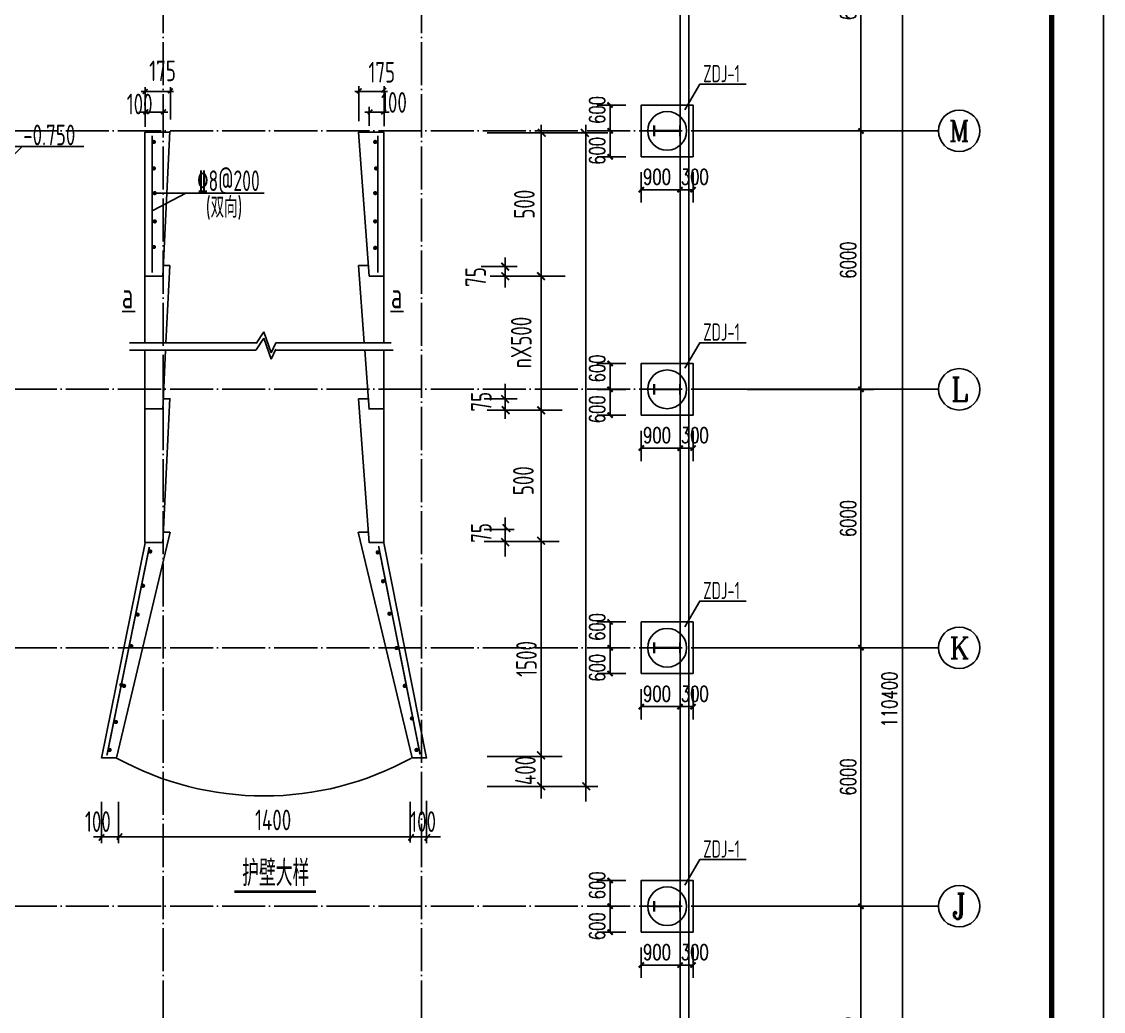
# Model space of a CAD drawing. Extents: x 14207793 to 14719554, y -1675802 to -1228715.
# Drawn here: x 14233080 to 14258193, y -1393655 to -1370679 of the extents above; entities that cross this region are included whole.
import ezdxf
from ezdxf.enums import TextEntityAlignment as Align

# ---------------------------------------------------------------- set-up
doc = ezdxf.new("R2010")
doc.units = 0
doc.header["$LTSCALE"] = 500
doc.header["$MEASUREMENT"] = 0
doc.linetypes.add('DOTE', pattern=[2.42, 2, -0.2, 0.02, -0.2])
doc.layers.get('0').update_dxf_attribs({"linetype": 'CONTINUOUS'})
doc.layers.get('DEFPOINTS').update_dxf_attribs({"color": 140, "linetype": 'CONTINUOUS'})
for name, color, linetype in [('AXIS', 3, 'CONTINUOUS'), ('AXIS_TEXT', 7, 'CONTINUOUS'), ('DIM1', 3, 'CONTINUOUS'), ('DOTE', 8, 'DOTE'), ('PUB_TEXT', 6, 'CONTINUOUS'), ('PUB_TITLE', 4, 'CONTINUOUS'), ('SYMB', 7, 'CONTINUOUS'), ('TEXT', 7, 'CONTINUOUS'), ('WALL', 3, 'CONTINUOUS'), ('WM', 5, 'CONTINUOUS'), ('水平标注', 2, 'CONTINUOUS')]:
    doc.layers.add(name, color=color, linetype=linetype)
doc.styles.add('_TCH_AXIS', font='COMPLEX', dxfattribs={"bigfont": 'GBCBIG'})
doc.styles.add('_TCH_DIM_T3', font='SIMPLEX', dxfattribs={"width": 0.705882, "bigfont": 'GBCBIG'})
doc.styles.add('COMPLEX', font='COMPLEX')
doc.styles.add('TSSD_Norm', font='tssdeng.shx', dxfattribs={"width": 0.7, "bigfont": 'hztxt.shx'})
doc.styles.add('TSSD_REIN', font='Tssdeng.shx', dxfattribs={"width": 0.65, "bigfont": 'hztxt.shx'})
doc.dimstyles.new('_TCH_ARCH&&120', dxfattribs={"dimtxt": 357, "dimasz": 120, "dimexe": 300, "dimexo": 360, "dimgap": 120, "dimtad": 1, "dimdec": 0, "dimzin": 0, "dimdsep": 46, "dimtxsty": '_TCH_DIM_T3', "dimblk": 'ARCHTICK', "dimcen": 0.09, "dimclrt": 7, "dimazin": 2, "dimtfac": 1, "dimtdec": 0, "dimtix": 1, "dimtmove": 2, "dimatfit": 3, "dimfxl": 0, "dimtolj": 1, "dimtzin": 0, "dimarcsym": 0})

# ---------------------------------------------------------------- blocks, each defined once
blk = doc.blocks.new('_ArchTick')
at = {"color": 0, "linetype": 'ByBlock', "const_width": 0.4}
blk.add_lwpolyline([(-0.5, -0.5), (0.5, 0.5)], dxfattribs=at)
blk = doc.blocks.new('*D89')
at = {"layer": 'AXIS', "color": 0, "lineweight": -2}
for p, q in [((14249926, -1391215), (14252866, -1391215)), ((14252566, -1397215), (14252566, -1391215)), ((14249926, -1397215), (14252866, -1397215))]:
    blk.add_line(p, q, dxfattribs=at)
at = {"layer": 'DEFPOINTS', "color": 0}
for p in [(14249566, -1391215), (14252566, -1391215), (14249566, -1397215)]:
    blk.add_point(p, dxfattribs=at)
at = {"layer": 'AXIS', "color": 0, "lineweight": -2, "xscale": 120, "yscale": 120, "zscale": 120}
for p, rotation in [((14252566, -1391215), 90), ((14252566, -1397215), 270)]:
    blk.add_blockref('_ArchTick', p, dxfattribs=dict(at, rotation=rotation))
at = {"layer": 'AXIS', "color": 7, "insert": (14252268, -1394215), "char_height": 357, "attachment_point": 5, "rotation": 90, "style": '_TCH_DIM_T3'}
blk.add_mtext('\\A1;6000', dxfattribs=at)
blk = doc.blocks.new('*D90')
at = {"layer": 'AXIS', "color": 0, "lineweight": -2}
for p, q in [((14249926, -1385215), (14252866, -1385215)), ((14252566, -1391215), (14252566, -1385215)), ((14249926, -1391215), (14252866, -1391215))]:
    blk.add_line(p, q, dxfattribs=at)
at = {"layer": 'DEFPOINTS', "color": 0}
for p in [(14249566, -1385215), (14252566, -1385215), (14249566, -1391215)]:
    blk.add_point(p, dxfattribs=at)
at = {"layer": 'AXIS', "color": 0, "lineweight": -2, "xscale": 120, "yscale": 120, "zscale": 120}
for p, rotation in [((14252566, -1385215), 90), ((14252566, -1391215), 270)]:
    blk.add_blockref('_ArchTick', p, dxfattribs=dict(at, rotation=rotation))
at = {"layer": 'AXIS', "color": 7, "insert": (14252268, -1388215), "char_height": 357, "attachment_point": 5, "rotation": 90, "style": '_TCH_DIM_T3'}
blk.add_mtext('\\A1;6000', dxfattribs=at)
blk = doc.blocks.new('*D91')
at = {"layer": 'AXIS', "color": 0, "lineweight": -2}
for p, q in [((14249926, -1379215), (14252866, -1379215)), ((14252566, -1385215), (14252566, -1379215)), ((14249926, -1385215), (14252866, -1385215))]:
    blk.add_line(p, q, dxfattribs=at)
at = {"layer": 'DEFPOINTS', "color": 0}
for p in [(14249566, -1379215), (14252566, -1379215), (14249566, -1385215)]:
    blk.add_point(p, dxfattribs=at)
at = {"layer": 'AXIS', "color": 0, "lineweight": -2, "xscale": 120, "yscale": 120, "zscale": 120}
for p, rotation in [((14252566, -1379215), 90), ((14252566, -1385215), 270)]:
    blk.add_blockref('_ArchTick', p, dxfattribs=dict(at, rotation=rotation))
at = {"layer": 'AXIS', "color": 7, "insert": (14252268, -1382215), "char_height": 357, "attachment_point": 5, "rotation": 90, "style": '_TCH_DIM_T3'}
blk.add_mtext('\\A1;6000', dxfattribs=at)
blk = doc.blocks.new('*D92')
at = {"layer": 'AXIS', "color": 0, "lineweight": -2}
for p, q in [((14249926, -1373215), (14252866, -1373215)), ((14252566, -1379215), (14252566, -1373215)), ((14249926, -1379215), (14252866, -1379215))]:
    blk.add_line(p, q, dxfattribs=at)
at = {"layer": 'DEFPOINTS', "color": 0}
for p in [(14249566, -1373215), (14252566, -1373215), (14249566, -1379215)]:
    blk.add_point(p, dxfattribs=at)
at = {"layer": 'AXIS', "color": 0, "lineweight": -2, "xscale": 120, "yscale": 120, "zscale": 120}
for p, rotation in [((14252566, -1373215), 90), ((14252566, -1379215), 270)]:
    blk.add_blockref('_ArchTick', p, dxfattribs=dict(at, rotation=rotation))
at = {"layer": 'AXIS', "color": 7, "insert": (14252268, -1376215), "char_height": 357, "attachment_point": 5, "rotation": 90, "style": '_TCH_DIM_T3'}
blk.add_mtext('\\A1;6000', dxfattribs=at)
blk = doc.blocks.new('*D93')
at = {"layer": 'AXIS', "color": 0, "lineweight": -2}
for p, q in [((14249926, -1367215), (14252866, -1367215)), ((14252566, -1373215), (14252566, -1367215)), ((14249926, -1373215), (14252866, -1373215))]:
    blk.add_line(p, q, dxfattribs=at)
at = {"layer": 'DEFPOINTS', "color": 0}
for p in [(14249566, -1367215), (14252566, -1367215), (14249566, -1373215)]:
    blk.add_point(p, dxfattribs=at)
at = {"layer": 'AXIS', "color": 0, "lineweight": -2, "xscale": 120, "yscale": 120, "zscale": 120}
for p, rotation in [((14252566, -1367215), 90), ((14252566, -1373215), 270)]:
    blk.add_blockref('_ArchTick', p, dxfattribs=dict(at, rotation=rotation))
at = {"layer": 'AXIS', "color": 7, "insert": (14252268, -1370215), "char_height": 357, "attachment_point": 5, "rotation": 90, "style": '_TCH_DIM_T3'}
blk.add_mtext('\\A1;6000', dxfattribs=at)
blk = doc.blocks.new('*D100')
at = {"layer": 'AXIS', "color": 0, "lineweight": -2}
for p, q in [((14249926, -1331215), (14253826, -1331215)), ((14253526, -1441615), (14253526, -1331215)), ((14249926, -1441615), (14253826, -1441615))]:
    blk.add_line(p, q, dxfattribs=at)
at = {"layer": 'DEFPOINTS', "color": 0}
for p in [(14249566, -1331215), (14253526, -1331215), (14249566, -1441615)]:
    blk.add_point(p, dxfattribs=at)
at = {"layer": 'AXIS', "color": 0, "lineweight": -2, "xscale": 120, "yscale": 120, "zscale": 120}
for p, rotation in [((14253526, -1331215), 90), ((14253526, -1441615), 270)]:
    blk.add_blockref('_ArchTick', p, dxfattribs=dict(at, rotation=rotation))
at = {"layer": 'AXIS', "color": 7, "insert": (14253228, -1386415), "char_height": 357, "attachment_point": 5, "rotation": 90, "style": '_TCH_DIM_T3'}
blk.add_mtext('\\A1;110400', dxfattribs=at)
blk = doc.blocks.new('_AXISO')
blk.add_circle((0, 0), 0.5)
at = {"layer": 'AXIS_TEXT', "style": 'COMPLEX', "width": 1.041667}
blk.add_attdef('A', text='', height=0.56, dxfattribs=at).set_placement((-0.25, -0.28), (0.25, -0.28), align=Align.FIT)
blk = doc.blocks.new('A$C3FC647B0')
at = {"color": 6, "const_width": 50}
for points in [[(0, 125), (0, -125)], [(0, 0), (600, 0)], [(600, 125), (600, -125)]]:
    blk.add_lwpolyline(points, dxfattribs=at)
blk = doc.blocks.new('*D1625')
at = {"layer": 'AXIS', "color": 0, "lineweight": -2}
for p, q in [((14247106, -1372615), (14246442, -1372615)), ((14246742, -1372615), (14246742, -1373215)), ((14247106, -1373215), (14246442, -1373215))]:
    blk.add_line(p, q, dxfattribs=at)
at = {"layer": 'DEFPOINTS', "color": 0}
for p in [(14247466, -1372615), (14246742, -1373215), (14247466, -1373215)]:
    blk.add_point(p, dxfattribs=at)
at = {"layer": 'AXIS', "color": 0, "lineweight": -2, "xscale": 120, "yscale": 120, "zscale": 120}
for p, rotation in [((14246742, -1372615), 90), ((14246742, -1373215), 270)]:
    blk.add_blockref('_ArchTick', p, dxfattribs=dict(at, rotation=rotation))
at = {"layer": 'AXIS', "color": 7, "insert": (14246443, -1372731), "char_height": 357, "attachment_point": 5, "rotation": 90, "style": '_TCH_DIM_T3'}
blk.add_mtext('\\A1;600', dxfattribs=at)
blk = doc.blocks.new('*D1626')
at = {"layer": 'AXIS', "color": 0, "lineweight": -2}
for p, q in [((14247106, -1373215), (14246442, -1373215)), ((14246742, -1373215), (14246742, -1373815)), ((14247106, -1373815), (14246442, -1373815))]:
    blk.add_line(p, q, dxfattribs=at)
at = {"layer": 'DEFPOINTS', "color": 0}
for p in [(14247466, -1373215), (14246742, -1373815), (14247466, -1373815)]:
    blk.add_point(p, dxfattribs=at)
at = {"layer": 'AXIS', "color": 0, "lineweight": -2, "xscale": 120, "yscale": 120, "zscale": 120}
for p, rotation in [((14246742, -1373215), 90), ((14246742, -1373815), 270)]:
    blk.add_blockref('_ArchTick', p, dxfattribs=dict(at, rotation=rotation))
at = {"layer": 'AXIS', "color": 7, "insert": (14246443, -1373679), "char_height": 357, "attachment_point": 5, "rotation": 90, "style": '_TCH_DIM_T3'}
blk.add_mtext('\\A1;600', dxfattribs=at)
blk = doc.blocks.new('*D1627')
at = {"layer": 'AXIS', "color": 0, "lineweight": -2}
for p, q in [((14247466, -1374175), (14247466, -1374880)), ((14248366, -1374175), (14248366, -1374880)), ((14247466, -1374580), (14248366, -1374580))]:
    blk.add_line(p, q, dxfattribs=at)
at = {"layer": 'DEFPOINTS', "color": 0}
for p in [(14247466, -1373815), (14248366, -1373815), (14248366, -1374580)]:
    blk.add_point(p, dxfattribs=at)
at = {"layer": 'AXIS', "color": 0, "lineweight": -2, "xscale": 120, "yscale": 120, "zscale": 120, "rotation": 180}
blk.add_blockref('_ArchTick', (14247466, -1374580), dxfattribs=at)
at = {"layer": 'AXIS', "color": 0, "lineweight": -2, "xscale": 120, "yscale": 120, "zscale": 120}
blk.add_blockref('_ArchTick', (14248366, -1374580), dxfattribs=at)
at = {"layer": 'AXIS', "color": 7, "insert": (14247830, -1374281), "char_height": 357, "attachment_point": 5, "style": '_TCH_DIM_T3'}
blk.add_mtext('\\A1;900', dxfattribs=at)
blk = doc.blocks.new('*D1628')
at = {"layer": 'AXIS', "color": 0, "lineweight": -2}
for p, q in [((14248366, -1374175), (14248366, -1374880)), ((14248666, -1374175), (14248666, -1374880)), ((14248366, -1374580), (14248666, -1374580))]:
    blk.add_line(p, q, dxfattribs=at)
at = {"layer": 'DEFPOINTS', "color": 0}
for p in [(14248366, -1373815), (14248666, -1373815), (14248666, -1374580)]:
    blk.add_point(p, dxfattribs=at)
at = {"layer": 'AXIS', "color": 0, "lineweight": -2, "xscale": 120, "yscale": 120, "zscale": 120, "rotation": 180}
blk.add_blockref('_ArchTick', (14248366, -1374580), dxfattribs=at)
at = {"layer": 'AXIS', "color": 0, "lineweight": -2, "xscale": 120, "yscale": 120, "zscale": 120}
blk.add_blockref('_ArchTick', (14248666, -1374580), dxfattribs=at)
at = {"layer": 'AXIS', "color": 7, "insert": (14248708, -1374281), "char_height": 357, "attachment_point": 5, "style": '_TCH_DIM_T3'}
blk.add_mtext('\\A1;300', dxfattribs=at)
blk = doc.blocks.new('*D1629')
at = {"layer": 'AXIS', "color": 0, "lineweight": -2}
for p, q in [((14247106, -1378615), (14246442, -1378615)), ((14246742, -1378615), (14246742, -1379215)), ((14247106, -1379215), (14246442, -1379215))]:
    blk.add_line(p, q, dxfattribs=at)
at = {"layer": 'DEFPOINTS', "color": 0}
for p in [(14247466, -1378615), (14246742, -1379215), (14247466, -1379215)]:
    blk.add_point(p, dxfattribs=at)
at = {"layer": 'AXIS', "color": 0, "lineweight": -2, "xscale": 120, "yscale": 120, "zscale": 120}
for p, rotation in [((14246742, -1378615), 90), ((14246742, -1379215), 270)]:
    blk.add_blockref('_ArchTick', p, dxfattribs=dict(at, rotation=rotation))
at = {"layer": 'AXIS', "color": 7, "insert": (14246443, -1378731), "char_height": 357, "attachment_point": 5, "rotation": 90, "style": '_TCH_DIM_T3'}
blk.add_mtext('\\A1;600', dxfattribs=at)
blk = doc.blocks.new('*D1630')
at = {"layer": 'AXIS', "color": 0, "lineweight": -2}
for p, q in [((14247106, -1379215), (14246442, -1379215)), ((14246742, -1379215), (14246742, -1379815)), ((14247106, -1379815), (14246442, -1379815))]:
    blk.add_line(p, q, dxfattribs=at)
at = {"layer": 'DEFPOINTS', "color": 0}
for p in [(14247466, -1379215), (14246742, -1379815), (14247466, -1379815)]:
    blk.add_point(p, dxfattribs=at)
at = {"layer": 'AXIS', "color": 0, "lineweight": -2, "xscale": 120, "yscale": 120, "zscale": 120}
for p, rotation in [((14246742, -1379215), 90), ((14246742, -1379815), 270)]:
    blk.add_blockref('_ArchTick', p, dxfattribs=dict(at, rotation=rotation))
at = {"layer": 'AXIS', "color": 7, "insert": (14246443, -1379679), "char_height": 357, "attachment_point": 5, "rotation": 90, "style": '_TCH_DIM_T3'}
blk.add_mtext('\\A1;600', dxfattribs=at)
blk = doc.blocks.new('*D1631')
at = {"layer": 'AXIS', "color": 0, "lineweight": -2}
for p, q in [((14247466, -1380175), (14247466, -1380880)), ((14248366, -1380175), (14248366, -1380880)), ((14247466, -1380580), (14248366, -1380580))]:
    blk.add_line(p, q, dxfattribs=at)
at = {"layer": 'DEFPOINTS', "color": 0}
for p in [(14247466, -1379815), (14248366, -1379815), (14248366, -1380580)]:
    blk.add_point(p, dxfattribs=at)
at = {"layer": 'AXIS', "color": 0, "lineweight": -2, "xscale": 120, "yscale": 120, "zscale": 120, "rotation": 180}
blk.add_blockref('_ArchTick', (14247466, -1380580), dxfattribs=at)
at = {"layer": 'AXIS', "color": 0, "lineweight": -2, "xscale": 120, "yscale": 120, "zscale": 120}
blk.add_blockref('_ArchTick', (14248366, -1380580), dxfattribs=at)
at = {"layer": 'AXIS', "color": 7, "insert": (14247830, -1380281), "char_height": 357, "attachment_point": 5, "style": '_TCH_DIM_T3'}
blk.add_mtext('\\A1;900', dxfattribs=at)
blk = doc.blocks.new('*D1632')
at = {"layer": 'AXIS', "color": 0, "lineweight": -2}
for p, q in [((14248366, -1380175), (14248366, -1380880)), ((14248666, -1380175), (14248666, -1380880)), ((14248366, -1380580), (14248666, -1380580))]:
    blk.add_line(p, q, dxfattribs=at)
at = {"layer": 'DEFPOINTS', "color": 0}
for p in [(14248366, -1379815), (14248666, -1379815), (14248666, -1380580)]:
    blk.add_point(p, dxfattribs=at)
at = {"layer": 'AXIS', "color": 0, "lineweight": -2, "xscale": 120, "yscale": 120, "zscale": 120, "rotation": 180}
blk.add_blockref('_ArchTick', (14248366, -1380580), dxfattribs=at)
at = {"layer": 'AXIS', "color": 0, "lineweight": -2, "xscale": 120, "yscale": 120, "zscale": 120}
blk.add_blockref('_ArchTick', (14248666, -1380580), dxfattribs=at)
at = {"layer": 'AXIS', "color": 7, "insert": (14248708, -1380281), "char_height": 357, "attachment_point": 5, "style": '_TCH_DIM_T3'}
blk.add_mtext('\\A1;300', dxfattribs=at)
blk = doc.blocks.new('*D1633')
at = {"layer": 'AXIS', "color": 0, "lineweight": -2}
for p, q in [((14247106, -1384615), (14246442, -1384615)), ((14246742, -1384615), (14246742, -1385215)), ((14247106, -1385215), (14246442, -1385215))]:
    blk.add_line(p, q, dxfattribs=at)
at = {"layer": 'DEFPOINTS', "color": 0}
for p in [(14247466, -1384615), (14246742, -1385215), (14247466, -1385215)]:
    blk.add_point(p, dxfattribs=at)
at = {"layer": 'AXIS', "color": 0, "lineweight": -2, "xscale": 120, "yscale": 120, "zscale": 120}
for p, rotation in [((14246742, -1384615), 90), ((14246742, -1385215), 270)]:
    blk.add_blockref('_ArchTick', p, dxfattribs=dict(at, rotation=rotation))
at = {"layer": 'AXIS', "color": 7, "insert": (14246443, -1384731), "char_height": 357, "attachment_point": 5, "rotation": 90, "style": '_TCH_DIM_T3'}
blk.add_mtext('\\A1;600', dxfattribs=at)
blk = doc.blocks.new('*D1634')
at = {"layer": 'AXIS', "color": 0, "lineweight": -2}
for p, q in [((14247106, -1385215), (14246442, -1385215)), ((14246742, -1385215), (14246742, -1385815)), ((14247106, -1385815), (14246442, -1385815))]:
    blk.add_line(p, q, dxfattribs=at)
at = {"layer": 'DEFPOINTS', "color": 0}
for p in [(14247466, -1385215), (14246742, -1385815), (14247466, -1385815)]:
    blk.add_point(p, dxfattribs=at)
at = {"layer": 'AXIS', "color": 0, "lineweight": -2, "xscale": 120, "yscale": 120, "zscale": 120}
for p, rotation in [((14246742, -1385215), 90), ((14246742, -1385815), 270)]:
    blk.add_blockref('_ArchTick', p, dxfattribs=dict(at, rotation=rotation))
at = {"layer": 'AXIS', "color": 7, "insert": (14246443, -1385679), "char_height": 357, "attachment_point": 5, "rotation": 90, "style": '_TCH_DIM_T3'}
blk.add_mtext('\\A1;600', dxfattribs=at)
blk = doc.blocks.new('*D1635')
at = {"layer": 'AXIS', "color": 0, "lineweight": -2}
for p, q in [((14247466, -1386175), (14247466, -1386880)), ((14248366, -1386175), (14248366, -1386880)), ((14247466, -1386580), (14248366, -1386580))]:
    blk.add_line(p, q, dxfattribs=at)
at = {"layer": 'DEFPOINTS', "color": 0}
for p in [(14247466, -1385815), (14248366, -1385815), (14248366, -1386580)]:
    blk.add_point(p, dxfattribs=at)
at = {"layer": 'AXIS', "color": 0, "lineweight": -2, "xscale": 120, "yscale": 120, "zscale": 120, "rotation": 180}
blk.add_blockref('_ArchTick', (14247466, -1386580), dxfattribs=at)
at = {"layer": 'AXIS', "color": 0, "lineweight": -2, "xscale": 120, "yscale": 120, "zscale": 120}
blk.add_blockref('_ArchTick', (14248366, -1386580), dxfattribs=at)
at = {"layer": 'AXIS', "color": 7, "insert": (14247830, -1386281), "char_height": 357, "attachment_point": 5, "style": '_TCH_DIM_T3'}
blk.add_mtext('\\A1;900', dxfattribs=at)
blk = doc.blocks.new('*D1636')
at = {"layer": 'AXIS', "color": 0, "lineweight": -2}
for p, q in [((14248366, -1386175), (14248366, -1386880)), ((14248666, -1386175), (14248666, -1386880)), ((14248366, -1386580), (14248666, -1386580))]:
    blk.add_line(p, q, dxfattribs=at)
at = {"layer": 'DEFPOINTS', "color": 0}
for p in [(14248366, -1385815), (14248666, -1385815), (14248666, -1386580)]:
    blk.add_point(p, dxfattribs=at)
at = {"layer": 'AXIS', "color": 0, "lineweight": -2, "xscale": 120, "yscale": 120, "zscale": 120, "rotation": 180}
blk.add_blockref('_ArchTick', (14248366, -1386580), dxfattribs=at)
at = {"layer": 'AXIS', "color": 0, "lineweight": -2, "xscale": 120, "yscale": 120, "zscale": 120}
blk.add_blockref('_ArchTick', (14248666, -1386580), dxfattribs=at)
at = {"layer": 'AXIS', "color": 7, "insert": (14248708, -1386281), "char_height": 357, "attachment_point": 5, "style": '_TCH_DIM_T3'}
blk.add_mtext('\\A1;300', dxfattribs=at)
blk = doc.blocks.new('*D1637')
at = {"layer": 'AXIS', "color": 0, "lineweight": -2}
for p, q in [((14247106, -1390615), (14246442, -1390615)), ((14246742, -1390615), (14246742, -1391215)), ((14247106, -1391215), (14246442, -1391215))]:
    blk.add_line(p, q, dxfattribs=at)
at = {"layer": 'DEFPOINTS', "color": 0}
for p in [(14247466, -1390615), (14246742, -1391215), (14247466, -1391215)]:
    blk.add_point(p, dxfattribs=at)
at = {"layer": 'AXIS', "color": 0, "lineweight": -2, "xscale": 120, "yscale": 120, "zscale": 120}
for p, rotation in [((14246742, -1390615), 90), ((14246742, -1391215), 270)]:
    blk.add_blockref('_ArchTick', p, dxfattribs=dict(at, rotation=rotation))
at = {"layer": 'AXIS', "color": 7, "insert": (14246443, -1390731), "char_height": 357, "attachment_point": 5, "rotation": 90, "style": '_TCH_DIM_T3'}
blk.add_mtext('\\A1;600', dxfattribs=at)
blk = doc.blocks.new('*D1638')
at = {"layer": 'AXIS', "color": 0, "lineweight": -2}
for p, q in [((14247106, -1391215), (14246442, -1391215)), ((14246742, -1391215), (14246742, -1391815)), ((14247106, -1391815), (14246442, -1391815))]:
    blk.add_line(p, q, dxfattribs=at)
at = {"layer": 'DEFPOINTS', "color": 0}
for p in [(14247466, -1391215), (14246742, -1391815), (14247466, -1391815)]:
    blk.add_point(p, dxfattribs=at)
at = {"layer": 'AXIS', "color": 0, "lineweight": -2, "xscale": 120, "yscale": 120, "zscale": 120}
for p, rotation in [((14246742, -1391215), 90), ((14246742, -1391815), 270)]:
    blk.add_blockref('_ArchTick', p, dxfattribs=dict(at, rotation=rotation))
at = {"layer": 'AXIS', "color": 7, "insert": (14246443, -1391679), "char_height": 357, "attachment_point": 5, "rotation": 90, "style": '_TCH_DIM_T3'}
blk.add_mtext('\\A1;600', dxfattribs=at)
blk = doc.blocks.new('*D1639')
at = {"layer": 'AXIS', "color": 0, "lineweight": -2}
for p, q in [((14247466, -1392175), (14247466, -1392880)), ((14248366, -1392175), (14248366, -1392880)), ((14247466, -1392580), (14248366, -1392580))]:
    blk.add_line(p, q, dxfattribs=at)
at = {"layer": 'DEFPOINTS', "color": 0}
for p in [(14247466, -1391815), (14248366, -1391815), (14248366, -1392580)]:
    blk.add_point(p, dxfattribs=at)
at = {"layer": 'AXIS', "color": 0, "lineweight": -2, "xscale": 120, "yscale": 120, "zscale": 120, "rotation": 180}
blk.add_blockref('_ArchTick', (14247466, -1392580), dxfattribs=at)
at = {"layer": 'AXIS', "color": 0, "lineweight": -2, "xscale": 120, "yscale": 120, "zscale": 120}
blk.add_blockref('_ArchTick', (14248366, -1392580), dxfattribs=at)
at = {"layer": 'AXIS', "color": 7, "insert": (14247830, -1392281), "char_height": 357, "attachment_point": 5, "style": '_TCH_DIM_T3'}
blk.add_mtext('\\A1;900', dxfattribs=at)
blk = doc.blocks.new('*D1640')
at = {"layer": 'AXIS', "color": 0, "lineweight": -2}
for p, q in [((14248366, -1392175), (14248366, -1392880)), ((14248666, -1392175), (14248666, -1392880)), ((14248366, -1392580), (14248666, -1392580))]:
    blk.add_line(p, q, dxfattribs=at)
at = {"layer": 'DEFPOINTS', "color": 0}
for p in [(14248366, -1391815), (14248666, -1391815), (14248666, -1392580)]:
    blk.add_point(p, dxfattribs=at)
at = {"layer": 'AXIS', "color": 0, "lineweight": -2, "xscale": 120, "yscale": 120, "zscale": 120, "rotation": 180}
blk.add_blockref('_ArchTick', (14248366, -1392580), dxfattribs=at)
at = {"layer": 'AXIS', "color": 0, "lineweight": -2, "xscale": 120, "yscale": 120, "zscale": 120}
blk.add_blockref('_ArchTick', (14248666, -1392580), dxfattribs=at)
at = {"layer": 'AXIS', "color": 7, "insert": (14248708, -1392281), "char_height": 357, "attachment_point": 5, "style": '_TCH_DIM_T3'}
blk.add_mtext('\\A1;300', dxfattribs=at)

msp = doc.modelspace()

# ---------------------------------------------------------------- linework, layer by layer
at = {"color": 11}
for points in [[(14247466.02, -1373814.89), (14248666.02, -1373814.89), (14248666.02, -1372614.89), (14247466.02, -1372614.89)], [(14247466.02, -1379814.89), (14248666.02, -1379814.89), (14248666.02, -1378614.89), (14247466.02, -1378614.89)], [(14247466.02, -1385814.89), (14248666.02, -1385814.89), (14248666.02, -1384614.89), (14247466.02, -1384614.89)], [(14247466.02, -1391814.89), (14248666.02, -1391814.89), (14248666.02, -1390614.89), (14247466.02, -1390614.89)]]:
    msp.add_lwpolyline(points, close=True, dxfattribs=at)
for centre in [(14248066.02, -1373214.89), (14248066.02, -1379214.89), (14248066.02, -1385214.89), (14248066.02, -1391214.89)]:
    msp.add_circle(centre, 450, dxfattribs=at)
at = {"layer": 'AXIS'}
for p, q in [((14249566.02, -1373214.89), (14254366.02, -1373214.89)), ((14249566.02, -1379214.89), (14254366.02, -1379214.89)), ((14249566.02, -1385214.89), (14254366.02, -1385214.89)), ((14249566.02, -1391214.89), (14254366.02, -1391214.89))]:
    msp.add_line(p, q, dxfattribs=at)
at = {"layer": 'DIM1', "color": 4, "linetype": 'Continuous'}
for p, q in [((14235857.17, -1372298.92), (14236608.28, -1372298.92)), ((14235947.07, -1373123.92), (14235947.07, -1372197.49)), ((14236535.78, -1372948.1), (14236535.78, -1372197.49)), ((14240818.93, -1372298.92), (14241570.05, -1372298.92)), ((14240906.43, -1372988.68), (14240906.43, -1372177.2)), ((14241495.14, -1373108.92), (14241495.14, -1372177.2)), ((14236477.32, -1372782.58), (14235799.65, -1372782.58)), ((14236366.02, -1372672.34), (14236366.02, -1373113.32)), ((14241051.12, -1372782.58), (14241612.17, -1372782.58)), ((14241145.68, -1372656.59), (14241145.68, -1373097.57)), ((14245139.8, -1373074.9), (14245139.8, -1388712.24)), ((14246180.95, -1373074.9), (14246180.95, -1388781.61)), ((14235940.99, -1373245.54), (14236524.32, -1373245.54)), ((14235940.99, -1373245.54), (14235940.99, -1378137.42)), ((14236518.95, -1373225.04), (14236354.83, -1376587.31)), ((14240898.96, -1373245.54), (14241145.14, -1376587.31)), ((14240903.42, -1373245.54), (14241486.75, -1373245.54)), ((14241486.75, -1373245.54), (14241486.75, -1378137.42)), ((14243890.41, -1373258.81), (14246690.23, -1373258.81)), ((14236128.02, -1374659.55), (14238711.21, -1374659.55)), ((14236128.02, -1375066.69), (14236891.91, -1374659.55)), ((14236367.84, -1376338.02), (14236517.95, -1376338.02)), ((14236517.95, -1376338.02), (14236430.12, -1378137.42)), ((14240898.96, -1376338.02), (14241031.52, -1378137.42)), ((14240903.42, -1376338.02), (14241125.51, -1376338.02)), ((14243751.59, -1376365.41), (14244584.51, -1376365.41)), ((14235940.99, -1376587.31), (14236355.24, -1376587.31)), ((14241144.52, -1376587.31), (14241486.75, -1376587.31)), ((14243959.82, -1376588.29), (14245695.08, -1376588.29)), ((14238528.37, -1378154.4), (14238702.48, -1377880.99)), ((14238702.48, -1377880.99), (14238876.58, -1378365.67)), ((14235582.14, -1378137.42), (14238539.19, -1378137.42)), ((14238528.37, -1378300.17), (14238702.48, -1378026.76)), ((14238702.48, -1378026.76), (14238876.58, -1378511.45)), ((14238876.58, -1378365.67), (14238984.07, -1378137.42)), ((14238984.07, -1378137.42), (14241662.24, -1378137.42)), ((14235582.14, -1378304.23), (14238523.41, -1378304.23)), ((14235940.99, -1378304.23), (14235940.99, -1382771.07)), ((14236421.98, -1378304.23), (14236354.83, -1379679.8)), ((14238876.58, -1378511.45), (14238984.07, -1378283.19)), ((14238969.16, -1378304.23), (14241703.97, -1378304.23)), ((14241043.81, -1378304.23), (14241145.14, -1379679.8)), ((14241486.75, -1378304.23), (14241486.75, -1382771.07)), ((14236518.95, -1379417.24), (14236354.83, -1382779.52)), ((14236367.84, -1379437.74), (14236524.32, -1379437.74)), ((14240898.96, -1379437.74), (14241145.14, -1382779.52)), ((14240903.42, -1379437.74), (14241125.51, -1379437.74)), ((14243821, -1379437.74), (14244584.51, -1379437.74)), ((14235940.99, -1379671.36), (14236355.24, -1379671.36)), ((14241144.52, -1379671.36), (14241486.75, -1379671.36)), ((14243890.41, -1379694.9), (14245625.67, -1379694.9)), ((14236526.43, -1382527.7), (14235285.06, -1387771.07)), ((14236367.84, -1382530.65), (14236524.32, -1382530.65)), ((14240890.8, -1382527.7), (14242148.73, -1387771.07)), ((14240903.42, -1382530.65), (14241125.51, -1382530.65)), ((14235946.77, -1382775.96), (14234936.51, -1387774.26)), ((14235940.99, -1382771.07), (14236355.24, -1382771.07)), ((14241144.52, -1382771.07), (14241486.75, -1382771.07)), ((14241487.03, -1382775.96), (14242480.73, -1387774.26)), ((14243821, -1382746.92), (14245556.26, -1382746.92)), ((14234940.99, -1387771.07), (14235285.06, -1387771.07)), ((14242148.73, -1387771.07), (14242486.75, -1387771.07)), ((14243890.41, -1387741.14), (14245625.67, -1387741.14)), ((14243890.41, -1388434.79), (14246458.59, -1388434.79)), ((14234934.48, -1388790.04), (14234934.48, -1389753.44)), ((14235332.66, -1388790.04), (14235332.66, -1389753.44)), ((14242099.91, -1388790.04), (14242099.91, -1389732.49)), ((14242477.14, -1388769.1), (14242477.14, -1389753.44)), ((14234745.86, -1389606.83), (14242807.17, -1389606.83))]:
    msp.add_line(p, q, dxfattribs=at)
for points, const_width in [([(14236003.55, -1372247.11), (14235893.23, -1372357.35)], 40), ([(14236586.66, -1372231.36), (14236476.34, -1372341.6)], 40), ([(14240972.32, -1372231.36), (14240862, -1372341.6)], 40), ([(14241539.68, -1372215.61), (14241429.36, -1372325.85)], 40), ([(14236019.31, -1372719.59), (14235908.99, -1372829.83)], 40), ([(14236429.06, -1372719.59), (14236318.74, -1372829.83)], 40), ([(14241224.48, -1372719.59), (14241114.16, -1372829.83)], 40), ([(14241539.68, -1372719.59), (14241429.36, -1372829.83)], 40), ([(14236108.65, -1373327.55), (14236108.65, -1376505.31)], 40), ([(14241350.3, -1373327.55), (14241350.3, -1376505.31)], 40), ([(14245065.1, -1373170.6), (14245244.67, -1373350.04)], 40), ([(14246065.52, -1373170.6), (14246245.08, -1373350.04)], 40), ([(14244214.95, -1376276.09), (14244394.51, -1376455.53)], 40), ([(14244216.95, -1376498.44), (14244396.51, -1376677.89)], 40), ([(14245048.1, -1376498.65), (14245227.67, -1376678.09)], 40), ([(14235406.73, -1377405.88), (14235721.24, -1377405.88)], 40), ([(14241637.73, -1377405.88), (14241952.24, -1377405.88)], 40), ([(14244215.16, -1379350.62), (14244394.72, -1379530.06)], 40), ([(14244227.9, -1379610.45), (14244407.47, -1379789.89)], 40), ([(14245050.77, -1379611.12), (14245230.33, -1379790.56)], 40), ([(14244243.98, -1382345.89), (14244423.54, -1382525.33)], 40), ([(14244214.16, -1382673.74), (14244393.72, -1382853.19)], 40), ([(14245050.77, -1382640.36), (14245230.33, -1382819.8)], 40), ([(14236045.21, -1382874.17), (14235060.22, -1387712.07)], 40), ([(14241366.4, -1382853.23), (14242330.44, -1387691.13)], 40), ([(14245049.25, -1387621.37), (14245228.81, -1387800.81)], 40), ([(14245049.96, -1388337.45), (14245229.52, -1388516.89)], 40), ([(14246097.8, -1388337.45), (14246277.36, -1388516.89)], 40), ([(14234997.35, -1389544), (14234871.6, -1389690.61)], 40), ([(14235416.49, -1389523.06), (14235290.75, -1389669.66)], 40), ([(14242183.74, -1389544), (14242057.99, -1389690.61)], 40), ([(14242560.97, -1389544), (14242435.22, -1389690.61)], 40), ([(14238015.91, -1390874.94), (14239914.33, -1390874.94)], 60)]:
    msp.add_lwpolyline(points, dxfattribs=dict(at, const_width=const_width))
at = {"layer": 'DIM1', "color": 4, "linetype": 'Continuous', "const_width": 50}
for points in [[(14236124.68, -1373471.06, 1), (14236174.68, -1373471.06, 1)], [(14241263.75, -1373471.06, 1), (14241313.75, -1373471.06, 1)], [(14236124.68, -1374086.11, 1), (14236174.68, -1374086.11, 1)], [(14241284.27, -1374086.11, 1), (14241334.27, -1374086.11, 1)], [(14236145.19, -1374660.16, 1), (14236195.19, -1374660.16, 1)], [(14241263.75, -1374660.16, 1), (14241313.75, -1374660.16, 1)], [(14236145.19, -1375316.21, 1), (14236195.19, -1375316.21, 1)], [(14241263.75, -1375316.21, 1), (14241313.75, -1375316.21, 1)], [(14236124.68, -1375910.76, 1), (14236174.68, -1375910.76, 1)], [(14241263.75, -1375931.26, 1), (14241313.75, -1375931.26, 1)], [(14236041.17, -1382978.89, 1), (14236091.17, -1382978.89, 1)], [(14241320.45, -1382999.83, 1), (14241370.45, -1382999.83, 1)], [(14241446.19, -1383670.02, 1), (14241496.19, -1383670.02, 1)], [(14235873.51, -1383774.73, 1), (14235923.51, -1383774.73, 1)], [(14235747.77, -1384444.92, 1), (14235797.77, -1384444.92, 1)], [(14241592.89, -1384423.98, 1), (14241642.89, -1384423.98, 1)], [(14235601.06, -1385177.93, 1), (14235651.06, -1385177.93, 1)], [(14241760.55, -1385219.82, 1), (14241810.55, -1385219.82, 1)], [(14235370.54, -1386078.5, 1), (14235420.54, -1386078.5, 1)], [(14235433.41, -1386099.44, 1), (14235483.41, -1386099.44, 1)], [(14241949.16, -1386099.44, 1), (14241999.16, -1386099.44, 1)], [(14235244.79, -1386937.17, 1), (14235294.79, -1386937.17, 1)], [(14242116.82, -1386853.4, 1), (14242166.82, -1386853.4, 1)], [(14235098.09, -1387586.41, 1), (14235148.09, -1387586.41, 1)], [(14242221.61, -1387586.41, 1), (14242271.61, -1387586.41, 1)]]:
    msp.add_lwpolyline(points, format="xyb", close=True, dxfattribs=at)
at = {"layer": 'DIM1', "color": 4, "linetype": 'Continuous'}
msp.add_arc((14238708.62, -1381549.07), 7104.85, 241.18595, 298.81405, dxfattribs=at)
at = {"layer": 'DOTE'}
for p, q in [((14236366.02, -1330014.89), (14236366.02, -1442814.89)), ((14242366.02, -1330014.89), (14242366.02, -1442814.89)), ((14248366.02, -1330014.89), (14248366.02, -1442814.89)), ((14217166.02, -1373214.89), (14249566.02, -1373214.89)), ((14217166.02, -1379214.89), (14249566.02, -1379214.89)), ((14217166.02, -1385214.89), (14249566.02, -1385214.89)), ((14217166.02, -1391214.89), (14249566.02, -1391214.89))]:
    msp.add_line(p, q, dxfattribs=at)
at = {"layer": 'PUB_TEXT'}
for points in [[(14249899.66, -1372131.72), (14248823.93, -1372131.72), (14248476.43, -1372726.72)], [(14249899.66, -1378131.72), (14248823.93, -1378131.72), (14248476.43, -1378726.72)], [(14249899.66, -1384131.72), (14248823.93, -1384131.72), (14248476.43, -1384726.72)], [(14249899.66, -1390131.72), (14248823.93, -1390131.72), (14248476.43, -1390726.72)]]:
    msp.add_lwpolyline(points, dxfattribs=at)
at = {"layer": 'PUB_TITLE'}
msp.add_lwpolyline([(14258192.5, -1463372.5), (14258192.5, -1320692.5), (14207792.5, -1320692.5), (14207792.5, -1463372.5)], close=True, dxfattribs=at)
at = {"layer": 'PUB_TITLE', "const_width": 120}
msp.add_lwpolyline([(14256992.5, -1462172.5), (14256992.5, -1323692.5), (14208992.5, -1323692.5), (14208992.5, -1462172.5)], close=True, dxfattribs=at)
at = {"layer": 'SYMB'}
msp.add_lwpolyline([(14233090.12, -1373580.7), (14232696.37, -1373974.45), (14232302.62, -1373580.7), (14234527.47, -1373580.7)], dxfattribs=at)
at = {"layer": 'WALL', "linetype": 'ByBlock', "ltscale": 1.5}
for p, q in [((14248566.02, -1331014.89), (14248566.02, -1441814.89)), ((14248366.02, -1331214.89), (14248366.02, -1441614.89))]:
    msp.add_line(p, q, dxfattribs=at)
at = {"layer": '水平标注'}
for p, q in [((14244306.87, -1376157.32), (14244306.87, -1376850.96)), ((14244306.87, -1379090.92), (14244306.87, -1379902.99)), ((14244306.87, -1382192.01), (14244306.87, -1383093.74)), ((14243821, -1382469.46), (14244515.1, -1382469.46))]:
    msp.add_line(p, q, dxfattribs=at)

# ---------------------------------------------------------------- block references
at = {"color": 6}
for p in [(14247766.02, -1373214.89), (14247766.02, -1379214.89), (14247766.02, -1385214.89), (14247766.02, -1391214.89)]:
    msp.add_blockref('A$C3FC647B0', p, dxfattribs=at)
at = {"layer": 'AXIS'}
ref = msp.add_blockref('_AXISO', (14254846.02, -1373214.89), dxfattribs=dict(at, xscale=960, yscale=960, zscale=960))
ref.add_attrib('A', 'M', dxfattribs={"layer": 'AXIS_TEXT', "height": 475.18, "style": '_TCH_AXIS'}).set_placement((14254608.44, -1373452.48), (14255083.61, -1373452.48), align=Align.FIT)
ref = msp.add_blockref('_AXISO', (14254846.02, -1379214.89), dxfattribs=dict(at, xscale=960, yscale=960, zscale=960))
ref.add_attrib('A', 'L', dxfattribs={"layer": 'AXIS_TEXT', "height": 546.83, "style": '_TCH_AXIS'}).set_placement((14254650.73, -1379488.3), (14255041.32, -1379488.3), align=Align.FIT)
ref = msp.add_blockref('_AXISO', (14254846.02, -1385214.89), dxfattribs=dict(at, xscale=960, yscale=960, zscale=960))
ref.add_attrib('A', 'K', dxfattribs={"layer": 'AXIS_TEXT', "height": 498.31, "style": '_TCH_AXIS'}).set_placement((14254620.6, -1385464.04), (14255071.45, -1385464.04), align=Align.FIT)
ref = msp.add_blockref('_AXISO', (14254846.02, -1391214.89), dxfattribs=dict(at, xscale=960, yscale=960, zscale=960))
ref.add_attrib('A', 'J', dxfattribs={"layer": 'AXIS_TEXT', "height": 595.28, "style": '_TCH_AXIS'}).set_placement((14254690.12, -1391512.53), (14255001.93, -1391512.53), align=Align.FIT)

# ---------------------------------------------------------------- texts
at = {"layer": 'PUB_TEXT', "style": 'TSSD_REIN', "width": 0.65}
for p in [(14249330.01, -1371884.38), (14249330.01, -1377884.38), (14249330.01, -1383884.38), (14249330.01, -1389884.38)]:
    msp.add_text('ZDJ-1', height=400, dxfattribs=at).set_placement(p, align=Align.MIDDLE)
at = {"layer": 'SYMB', "color": 6, "style": 'TSSD_REIN', "width": 0.7}
msp.add_text('-0.750', height=480, dxfattribs=at).set_placement((14233721.58, -1373309.77), align=Align.MIDDLE)
at = {"layer": 'TEXT', "width": 0.7}
for s, style, p in [('175', 'TSSD_REIN', (14236351.78, -1371821.23)), ('175', 'TSSD_REIN', (14241441.18, -1371853.73)), ('100', 'TSSD_REIN', (14235819.95, -1372591.23)), ('100', 'TSSD_REIN', (14241723.43, -1372555)), ('100', 'TSSD_Norm', (14234850.34, -1389249.83)), ('1400', 'TSSD_Norm', (14238918.66, -1389212.58)), ('100', 'TSSD_Norm', (14242400.85, -1389249.83))]:
    msp.add_text(s, height=480, dxfattribs=dict(at, style=style)).set_placement(p, align=Align.MIDDLE_CENTER)
at = {"layer": 'WM', "color": 4, "linetype": 'ByBlock', "style": 'TSSD_REIN', "width": 0.65}
for s, p in [('a', (14235536.67, -1377035.32)), ('a', (14241785.17, -1377035.32)), ('护壁大样', (14238979.89, -1390447.48))]:
    msp.add_text(s, height=600, dxfattribs=at).set_placement(p, align=Align.MIDDLE_CENTER)
at = {"layer": '水平标注', "style": 'TSSD_REIN', "width": 0.65}
msp.add_text('%%1328@200', height=480, dxfattribs=at).set_placement((14237151.59, -1374612.55))
at = {"layer": '水平标注', "style": 'TSSD_REIN', "width": 0.7}
for s, p in [('500', (14244751.56, -1374916.83)), ('75', (14243622.55, -1376608.08)), ('nX500', (14244678.82, -1378126.64)), ('75', (14243750.97, -1379502.12)), ('500', (14244729.06, -1381336.27)), ('75', (14243750.97, -1382548.8)), ('1500', (14244800.44, -1385473.13)), ('400', (14244775.84, -1388064.8))]:
    msp.add_text(s, height=480, rotation=90, dxfattribs=at).set_placement(p, align=Align.MIDDLE_CENTER)
at = {"layer": '水平标注', "style": 'TSSD_REIN', "width": 0.65}
msp.add_text('(双向)', height=480, dxfattribs=at).set_placement((14237780.38, -1374991.33), align=Align.MIDDLE_CENTER)

# ---------------------------------------------------------------- dimensions: what is measured, and where the dimension line sits
at = {"layer": 'AXIS'}
for p1, p2, distance, picture, middle in [((14249566.02, -1441614.89), (14249566.02, -1331214.89), -3960, '*D100', (14253227.52, -1386414.89)), ((14249566.02, -1373214.89), (14249566.02, -1367214.89), -3000, '*D93', (14252267.52, -1370214.89)), ((14249566.02, -1379214.89), (14249566.02, -1373214.89), -3000, '*D92', (14252267.52, -1376214.89)), ((14249566.02, -1385214.89), (14249566.02, -1379214.89), -3000, '*D91', (14252267.52, -1382214.89)), ((14249566.02, -1391214.89), (14249566.02, -1385214.89), -3000, '*D90', (14252267.52, -1388214.89)), ((14249566.02, -1397214.89), (14249566.02, -1391214.89), -3000, '*D89', (14252267.52, -1394214.89))]:
    dim = msp.add_aligned_dim(p1=p1, p2=p2, distance=distance, dimstyle='_TCH_ARCH&&120', dxfattribs=at)
    dim.commit()
    dim.dimension.update_dxf_attribs({"geometry": picture, "text_midpoint": middle})
for base, p1, p2, picture, middle in [((14246741.51, -1373214.89), (14247466.02, -1372614.89), (14247466.02, -1373214.89), '*D1625', (14246443.01, -1372730.61)), ((14246741.51, -1373814.89), (14247466.02, -1373214.89), (14247466.02, -1373814.89), '*D1626', (14246443.01, -1373678.56)), ((14246741.51, -1379214.89), (14247466.02, -1378614.89), (14247466.02, -1379214.89), '*D1629', (14246443.01, -1378730.61)), ((14246741.51, -1379814.89), (14247466.02, -1379214.89), (14247466.02, -1379814.89), '*D1630', (14246443.01, -1379678.56)), ((14246741.51, -1385214.89), (14247466.02, -1384614.89), (14247466.02, -1385214.89), '*D1633', (14246443.01, -1384730.61)), ((14246741.51, -1385814.89), (14247466.02, -1385214.89), (14247466.02, -1385814.89), '*D1634', (14246443.01, -1385678.56)), ((14246741.51, -1391214.89), (14247466.02, -1390614.89), (14247466.02, -1391214.89), '*D1637', (14246443.01, -1390730.61)), ((14246741.51, -1391814.89), (14247466.02, -1391214.89), (14247466.02, -1391814.89), '*D1638', (14246443.01, -1391678.56))]:
    dim = msp.add_linear_dim(base=base, p1=p1, p2=p2, angle=90, dimstyle='_TCH_ARCH&&120', dxfattribs=at)
    dim.commit()
    dim.dimension.update_dxf_attribs({"geometry": picture, "text_midpoint": middle, "dimtype": 160})
for base, p1, p2, picture, middle in [((14248366.02, -1374579.97), (14247466.02, -1373814.89), (14248366.02, -1373814.89), '*D1627', (14247830.4, -1374281.47)), ((14248666.02, -1374579.97), (14248366.02, -1373814.89), (14248666.02, -1373814.89), '*D1628', (14248708.32, -1374281.47)), ((14248366.02, -1380579.97), (14247466.02, -1379814.89), (14248366.02, -1379814.89), '*D1631', (14247830.4, -1380281.47)), ((14248666.02, -1380579.97), (14248366.02, -1379814.89), (14248666.02, -1379814.89), '*D1632', (14248708.32, -1380281.47)), ((14248366.02, -1386579.97), (14247466.02, -1385814.89), (14248366.02, -1385814.89), '*D1635', (14247830.4, -1386281.47)), ((14248666.02, -1386579.97), (14248366.02, -1385814.89), (14248666.02, -1385814.89), '*D1636', (14248708.32, -1386281.47)), ((14248366.02, -1392579.97), (14247466.02, -1391814.89), (14248366.02, -1391814.89), '*D1639', (14247830.4, -1392281.47)), ((14248666.02, -1392579.97), (14248366.02, -1391814.89), (14248666.02, -1391814.89), '*D1640', (14248708.32, -1392281.47))]:
    dim = msp.add_linear_dim(base=base, p1=p1, p2=p2, dimstyle='_TCH_ARCH&&120', dxfattribs=at)
    dim.commit()
    dim.dimension.update_dxf_attribs({"geometry": picture, "text_midpoint": middle, "dimtype": 160})

doc.saveas('drawing.dxf')
